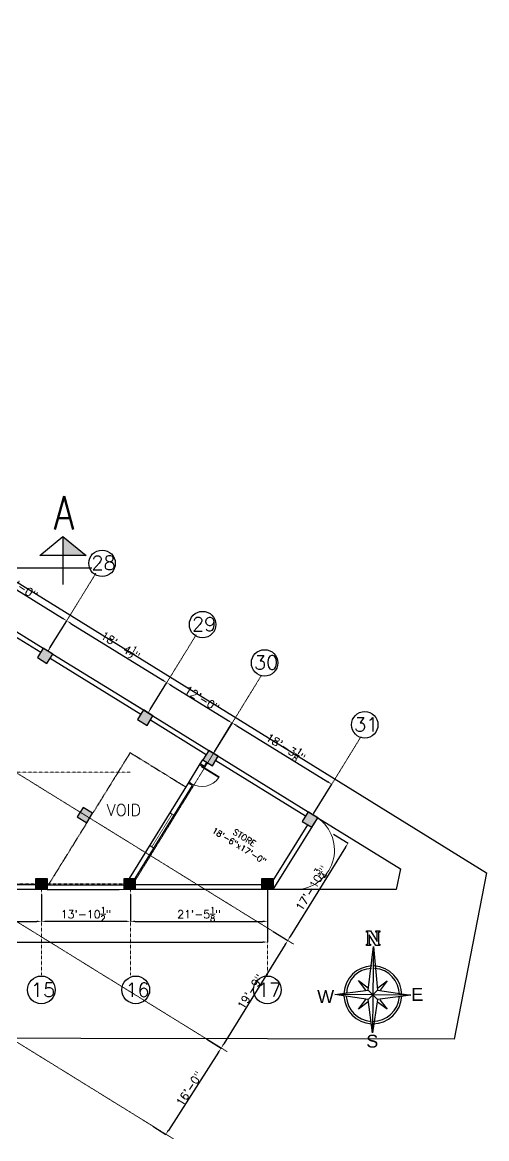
# Model space of a CAD drawing. Header units: inches. Extents: x -110725 to 51121, y 8404 to 44825.
# Drawn here: x -54802 to -53932, y 20097 to 22190 of the extents above; entities that cross this region are included whole.
import ezdxf
from ezdxf.enums import TextEntityAlignment as Align

# ---------------------------------------------------------------- set-up
doc = ezdxf.new("R2010")
doc.units = ezdxf.units.IN
doc.header["$LTSCALE"] = 0.1
doc.header["$MEASUREMENT"] = 0
doc.linetypes.add('CENTER', pattern=[2, 1.25, -0.25, 0.25, -0.25])
doc.linetypes.add('DASHED', pattern=[0.75, 0.5, -0.25])
doc.layers.get('0').update_dxf_attribs({"color": 1, "lineweight": 0})
doc.layers.get('Defpoints').update_dxf_attribs({"lineweight": 0})
for name, color, linetype in [('building', 6, 'Continuous'), ('Column Hatch', 7, 'Continuous'), ('COLUMNS', 200, 'Continuous'), ('GF', 1, 'Continuous'), ('GFT', 4, 'Continuous'), ('GFW', 5, 'Continuous'), ('PAIL', 10, 'Continuous'), ('WARD', 30, 'Continuous')]:
    doc.layers.add(name, color=color, linetype=linetype)
for name, color, linetype, lineweight in [('dim', 252, 'Continuous', 0), ('DOOR', 32, 'Continuous', 0), ('GRID', 8, 'CENTER', 0), ('terj block plan', 30, 'Continuous', 0), ('TEXT', 3, 'Continuous', 0)]:
    doc.layers.add(name, color=color, linetype=linetype, lineweight=lineweight)
doc.styles.add('ROMAND', font='romand.shx')
doc.styles.add('style1', font='simplex.shx', dxfattribs={"width": 0.8})
doc.styles.add('style4', font='arial.ttf')
doc.dimstyles.new('DIM', dxfattribs={"dimtxt": 15, "dimasz": 9, "dimexe": 0.25, "dimexo": 3, "dimgap": 0.125, "dimtad": 1, "dimdec": 3, "dimzin": 3, "dimdsep": 46, "dimlunit": 4, "dimtxsty": 'ROMAND', "dimcen": 0.125, "dimaunit": 1, "dimadec": 0, "dimazin": 0, "dimtfac": 0.75, "dimtdec": 3, "dimtix": 1, "dimtofl": 0, "dimtmove": 2, "dimatfit": 3, "dimfxl": 1, "dimtolj": 1, "dimtzin": 3, "dimarcsym": 1})

# ---------------------------------------------------------------- blocks, each defined once
blk = doc.blocks.new('*D2933')
at = {"layer": 'Defpoints', "color": 0, "transparency": 16777216}
for p in [(-54981.9, 20557.5), (-54765.9, 20557.5), (-54765.9, 20504)]:
    blk.add_point(p, dxfattribs=at)
at = {"layer": 'dim', "color": 0, "lineweight": -2, "transparency": 16777216}
for p, q in [((-54981.9, 20554.5), (-54981.9, 20503.7)), ((-54765.9, 20554.5), (-54765.9, 20503.7)), ((-54972.9, 20504), (-54774.9, 20504))]:
    blk.add_line(p, q, dxfattribs=at)
at = {"layer": 'dim', "color": 0, "transparency": 16777216}
for points in [[(-54972.9, 20505.5), (-54972.9, 20502.5), (-54981.9, 20504)], [(-54774.9, 20505.5), (-54774.9, 20502.5), (-54765.9, 20504)]]:
    blk.add_solid(points, dxfattribs=at)
at = {"layer": 'dim', "color": 0, "transparency": 16777216, "insert": (-54873.9, 20513), "char_height": 15, "attachment_point": 5, "style": 'ROMAND'}
blk.add_mtext('\\A1;18\'-0"', dxfattribs=at)
blk = doc.blocks.new('*D2934')
at = {"layer": 'Defpoints', "color": 0, "transparency": 16777216}
for p in [(-54765.9, 20557.5), (-54599.4, 20557.5), (-54765.9, 20504)]:
    blk.add_point(p, dxfattribs=at)
at = {"layer": 'dim', "color": 0, "lineweight": -2, "transparency": 16777216}
for p, q in [((-54765.9, 20554.5), (-54765.9, 20503.7)), ((-54599.4, 20554.5), (-54599.4, 20503.7)), ((-54608.4, 20504), (-54756.9, 20504))]:
    blk.add_line(p, q, dxfattribs=at)
at = {"layer": 'dim', "color": 0, "transparency": 16777216}
for points in [[(-54756.9, 20505.5), (-54756.9, 20502.5), (-54765.9, 20504)], [(-54608.4, 20505.5), (-54608.4, 20502.5), (-54599.4, 20504)]]:
    blk.add_solid(points, dxfattribs=at)
at = {"layer": 'dim', "color": 0, "transparency": 16777216, "insert": (-54682.6, 20517.2), "char_height": 15, "attachment_point": 5, "style": 'ROMAND'}
blk.add_mtext('\\A1;13\'-10{\\H0.75x;\\S1/2;}"', dxfattribs=at)
blk = doc.blocks.new('*D2943')
at = {"layer": 'Defpoints', "color": 0, "transparency": 16777216}
for p in [(-54935.6, 21127.3), (-54718.6, 21067.5), (-54751.6, 21014.2)]:
    blk.add_point(p, dxfattribs=at)
at = {"layer": 'dim', "color": 0, "lineweight": -2, "transparency": 16777216}
for p, q in [((-54934, 21129.9), (-54902.2, 21181.3)), ((-54894.6, 21176.3), (-54726.3, 21072.2)), ((-54750, 21016.7), (-54718.5, 21067.7))]:
    blk.add_line(p, q, dxfattribs=at)
at = {"layer": 'dim', "color": 0, "transparency": 16777216}
for points in [[(-54893.9, 21177.6), (-54895.4, 21175.1), (-54902.3, 21181.1)], [(-54725.5, 21073.5), (-54727, 21070.9), (-54718.6, 21067.5)]]:
    blk.add_solid(points, dxfattribs=at)
at = {"layer": 'dim', "color": 0, "transparency": 16777216, "insert": (-54805.7, 21132), "char_height": 15, "attachment_point": 5, "rotation": 328.2649, "style": 'ROMAND'}
blk.add_mtext('\\A1;18\'-0"', dxfattribs=at)
blk = doc.blocks.new('*D2944')
at = {"layer": 'Defpoints', "color": 0, "transparency": 16777216}
for p in [(-54751.6, 21014.2), (-54531.1, 20951.5), (-54563.7, 20898.7)]:
    blk.add_point(p, dxfattribs=at)
at = {"layer": 'dim', "color": 0, "lineweight": -2, "transparency": 16777216}
for p, q in [((-54750, 21016.7), (-54718.5, 21067.7)), ((-54710.9, 21062.7), (-54538.7, 20956.2)), ((-54562.2, 20901.2), (-54530.9, 20951.7))]:
    blk.add_line(p, q, dxfattribs=at)
at = {"layer": 'dim', "color": 0, "transparency": 16777216}
for points in [[(-54710.2, 21064), (-54711.7, 21061.5), (-54718.6, 21067.5)], [(-54537.9, 20957.5), (-54539.5, 20954.9), (-54531.1, 20951.5)]]:
    blk.add_solid(points, dxfattribs=at)
at = {"layer": 'dim', "color": 0, "transparency": 16777216, "insert": (-54617.9, 21020.7), "char_height": 15, "attachment_point": 5, "rotation": 328.2649, "style": 'ROMAND'}
blk.add_mtext('\\A1;18\'-4{\\H0.75x;\\S1/2;}"', dxfattribs=at)
blk = doc.blocks.new('*D2945')
at = {"layer": 'Defpoints', "color": 0, "transparency": 16777216}
for p in [(-54563.7, 20898.7), (-54408.6, 20875.7), (-54443.5, 20819.3)]:
    blk.add_point(p, dxfattribs=at)
at = {"layer": 'dim', "color": 0, "lineweight": -2, "transparency": 16777216}
for p, q in [((-54562.2, 20901.2), (-54530.9, 20951.7)), ((-54523.4, 20946.8), (-54416.2, 20880.5)), ((-54441.9, 20821.9), (-54408.5, 20876))]:
    blk.add_line(p, q, dxfattribs=at)
at = {"layer": 'dim', "color": 0, "transparency": 16777216}
for points in [[(-54522.6, 20948), (-54524.2, 20945.5), (-54531.1, 20951.5)], [(-54415.5, 20881.7), (-54417, 20879.2), (-54408.6, 20875.7)]]:
    blk.add_solid(points, dxfattribs=at)
at = {"layer": 'dim', "color": 0, "transparency": 16777216, "insert": (-54465.1, 20921.3), "char_height": 15, "attachment_point": 5, "rotation": 328.2649, "style": 'ROMAND'}
blk.add_mtext('\\A1;12\'-0"', dxfattribs=at)
blk = doc.blocks.new('*D2946')
at = {"layer": 'Defpoints', "color": 0, "transparency": 16777216}
for p in [(-54342.2, 20565.4), (-57887.9, 20490), (-54342.2, 20465.2)]:
    blk.add_point(p, dxfattribs=at)
at = {"layer": 'dim', "color": 0, "lineweight": -2, "transparency": 16777216}
for p, q in [((-54342.2, 20562.4), (-54342.2, 20465)), ((-57887.9, 20487), (-57887.9, 20465)), ((-57878.9, 20465.2), (-54351.2, 20465.2))]:
    blk.add_line(p, q, dxfattribs=at)
at = {"layer": 'dim', "color": 0, "transparency": 16777216}
for points in [[(-57878.9, 20466.7), (-57878.9, 20463.7), (-57887.9, 20465.2)], [(-54351.2, 20466.7), (-54351.2, 20463.7), (-54342.2, 20465.2)]]:
    blk.add_solid(points, dxfattribs=at)
at = {"layer": 'dim', "color": 0, "transparency": 16777216, "insert": (-56115.1, 20478.5), "char_height": 15, "attachment_point": 5, "style": 'ROMAND'}
blk.add_mtext('\\A1;295\'-5{\\H0.75x;\\S5/8;}"', dxfattribs=at)
blk = doc.blocks.new('*D2950')
at = {"layer": 'Defpoints', "color": 0, "transparency": 16777216}
for p in [(-54221.5, 20669.3), (-54334.4, 20486.6), (-54304.5, 20468.1)]:
    blk.add_point(p, dxfattribs=at)
at = {"layer": 'dim', "color": 0, "lineweight": -2, "transparency": 16777216}
for p, q in [((-54218.9, 20667.7), (-54191.3, 20650.6)), ((-54196.3, 20643.1), (-54299.7, 20475.8)), ((-54331.9, 20485.1), (-54304.3, 20468))]:
    blk.add_line(p, q, dxfattribs=at)
at = {"layer": 'dim', "color": 0, "transparency": 16777216}
for points in [[(-54197.5, 20643.9), (-54195, 20642.3), (-54191.5, 20650.7)], [(-54301, 20476.6), (-54298.5, 20475), (-54304.5, 20468.1)]]:
    blk.add_solid(points, dxfattribs=at)
at = {"layer": 'dim', "color": 0, "transparency": 16777216, "insert": (-54259.3, 20566.4), "char_height": 15, "attachment_point": 5, "rotation": 58.2649, "style": 'ROMAND'}
blk.add_mtext('\\A1;17\'-10{\\H0.75x;\\S3/4;}"', dxfattribs=at)
blk = doc.blocks.new('*D2951')
at = {"layer": 'Defpoints', "color": 0, "transparency": 16777216}
for p in [(-54334.4, 20486.6), (-54459.1, 20285.1), (-54429.1, 20266.5)]:
    blk.add_point(p, dxfattribs=at)
at = {"layer": 'dim', "color": 0, "lineweight": -2, "transparency": 16777216}
for p, q in [((-54331.9, 20485.1), (-54304.3, 20468)), ((-54309.2, 20460.5), (-54424.4, 20274.2)), ((-54456.5, 20283.5), (-54428.9, 20266.4))]:
    blk.add_line(p, q, dxfattribs=at)
at = {"layer": 'dim', "color": 0, "transparency": 16777216}
for points in [[(-54310.5, 20461.3), (-54307.9, 20459.7), (-54304.5, 20468.1)], [(-54425.7, 20275), (-54423.1, 20273.4), (-54429.1, 20266.5)]]:
    blk.add_solid(points, dxfattribs=at)
at = {"layer": 'dim', "color": 0, "transparency": 16777216, "insert": (-54374.5, 20372.1), "char_height": 15, "attachment_point": 5, "rotation": 58.2649, "style": 'ROMAND'}
blk.add_mtext('\\A1;19\'-9"', dxfattribs=at)
blk = doc.blocks.new('*D2952')
at = {"layer": 'Defpoints', "color": 0, "transparency": 16777216}
for p in [(-54456.5, 20283.5), (-54560.1, 20121.8), (-54533.1, 20104.5)]:
    blk.add_point(p, dxfattribs=at)
at = {"layer": 'dim', "color": 0, "lineweight": -2, "transparency": 16777216}
for p, q in [((-54454, 20281.9), (-54429.3, 20266.1)), ((-54434.4, 20258.6), (-54528.2, 20112.1)), ((-54557.5, 20120.2), (-54532.8, 20104.4))]:
    blk.add_line(p, q, dxfattribs=at)
at = {"layer": 'dim', "color": 0, "transparency": 16777216}
for points in [[(-54435.6, 20259.4), (-54433.1, 20257.8), (-54429.5, 20266.2)], [(-54529.5, 20112.9), (-54526.9, 20111.3), (-54533.1, 20104.5)]]:
    blk.add_solid(points, dxfattribs=at)
at = {"layer": 'dim', "color": 0, "transparency": 16777216, "insert": (-54488.9, 20190.2), "char_height": 15, "attachment_point": 5, "rotation": 57.3698, "style": 'ROMAND'}
blk.add_mtext('\\A1;16\'-0"', dxfattribs=at)
blk = doc.blocks.new('*D2953')
at = {"layer": 'Defpoints', "color": 0, "transparency": 16777216}
for p in [(-54443.5, 20819.3), (-54222, 20761.1), (-54257, 20704.3)]:
    blk.add_point(p, dxfattribs=at)
at = {"layer": 'dim', "color": 0, "lineweight": -2, "transparency": 16777216}
for p, q in [((-54441.9, 20821.9), (-54408.3, 20876.3)), ((-54400.8, 20871.4), (-54229.6, 20765.8)), ((-54255.4, 20706.8), (-54221.8, 20761.3))]:
    blk.add_line(p, q, dxfattribs=at)
at = {"layer": 'dim', "color": 0, "transparency": 16777216}
for points in [[(-54400, 20872.7), (-54401.6, 20870.1), (-54408.4, 20876.1)], [(-54228.8, 20767.1), (-54230.4, 20764.5), (-54222, 20761.1)]]:
    blk.add_solid(points, dxfattribs=at)
at = {"layer": 'dim', "color": 0, "transparency": 16777216, "insert": (-54308.2, 20829.9), "char_height": 15, "attachment_point": 5, "rotation": 328.3264, "style": 'ROMAND'}
blk.add_mtext('\\A1;18\'-3{\\H0.75x;\\S1/8;}"', dxfattribs=at)
blk = doc.blocks.new('*D2954')
at = {"layer": 'Defpoints', "color": 0, "transparency": 16777216}
for p in [(-54599.4, 20557.5), (-54342.2, 20563.5), (-54342.2, 20504)]:
    blk.add_point(p, dxfattribs=at)
at = {"layer": 'dim', "color": 0, "lineweight": -2, "transparency": 16777216}
for p, q in [((-54599.4, 20554.5), (-54599.4, 20503.7)), ((-54342.2, 20560.5), (-54342.2, 20503.7)), ((-54590.4, 20504), (-54351.2, 20504))]:
    blk.add_line(p, q, dxfattribs=at)
at = {"layer": 'dim', "color": 0, "transparency": 16777216}
for points in [[(-54590.4, 20505.5), (-54590.4, 20502.5), (-54599.4, 20504)], [(-54351.2, 20505.5), (-54351.2, 20502.5), (-54342.2, 20504)]]:
    blk.add_solid(points, dxfattribs=at)
at = {"layer": 'dim', "color": 0, "transparency": 16777216, "insert": (-54470.8, 20517.2), "char_height": 15, "attachment_point": 5, "style": 'ROMAND'}
blk.add_mtext('\\A1;21\'-5{\\H0.75x;\\S1/8;}"', dxfattribs=at)
blk = doc.blocks.new('G')
at = {"layer": 'WARD'}
for p, q in [((181.37, -72.422), (181.425, -71.794)), ((181.425, -71.794), (181.548, -72.412)), ((181.464, -72.506), (181.425, -71.794)), ((181.182, -72.253), (181.367, -72.377)), ((181.325, -72.424), (181.182, -72.253)), ((181.548, -72.412), (181.464, -72.506)), ((181.545, -72.367), (181.716, -72.224)), ((181.548, -72.412), (182.367, -72.461)), ((181.716, -72.224), (181.592, -72.41)), ((180.752, -72.545), (181.37, -72.422)), ((181.464, -72.506), (180.752, -72.545)), ((181.38, -72.6), (180.752, -72.545)), ((181.211, -72.787), (181.335, -72.602)), ((181.37, -72.422), (181.464, -72.506)), ((181.464, -72.506), (181.38, -72.6)), ((181.503, -73.218), (181.38, -72.6)), ((182.367, -72.461), (181.464, -72.506)), ((181.503, -73.218), (181.464, -72.506)), ((181.464, -72.506), (181.558, -72.59)), ((181.558, -72.59), (181.503, -73.218)), ((182.367, -72.461), (181.558, -72.59)), ((181.602, -72.588), (181.745, -72.758)), ((181.382, -72.644), (181.211, -72.787)), ((181.745, -72.758), (181.56, -72.635))]:
    blk.add_line(p, q, dxfattribs=at)
for radius, start, end in [(0.542, 95.7114, 180.5331), (0.542, 5.7114, 90.5331), (0.498, 96.6687, 179.5758), (0.498, 6.6687, 89.5758), (0.542, 183.1223, 270.5331), (0.498, 183.1223, 269.5758), (0.498, 273.1223, 359.5758), (0.542, 273.1223, 0.5331)]:
    blk.add_arc((181.464, -72.506), radius, start, end, dxfattribs=at)
blk = doc.blocks.new('D2')
for p, q in [((-3, 34.9), (-1.5, 34.9)), ((-3, 1.9), (-3, 34.9)), ((-1.5, 34.9), (-1.5, 1.9)), ((-34.5, 1.9), (-36, 1.9)), ((-36, 1.9), (-36, -1.9)), ((-34.5, 0.4), (-34.5, 1.9)), ((-33.8, 0.4), (-34.5, 0.4)), ((-33.8, -1.9), (-33.8, 0.4)), ((-1.5, 1.9), (-3, 1.9)), ((-2.2, 0.4), (-2.2, -1.9)), ((-1.5, 0.4), (-2.2, 0.4)), ((0, 1.9), (-1.5, 1.9)), ((-1.5, 1.9), (-1.5, 0.4)), ((0, -1.9), (0, 1.9)), ((-36, -1.9), (-33.8, -1.9)), ((-2.2, -1.9), (0, -1.9))]:
    blk.add_line(p, q)
blk.add_arc((-1.5, 1.9), 33, 92.6053, 180)

msp = doc.modelspace()

# ---------------------------------------------------------------- hatches: boundary and pattern name
at = {"layer": 'Column Hatch'}
for points in [[(-54744.72949, 21005.23419), (-54762.58982, 21016.28006), (-54773.59055, 20998.39189), (-54755.73021, 20987.34602)], [(-54575.0563, 20900.29844), (-54586.05702, 20882.41026), (-54568.19668, 20871.36439), (-54557.19596, 20889.25257)], [(-54434.69806, 20813.55342), (-54452.5584, 20824.59929), (-54463.55912, 20806.71111), (-54445.69878, 20795.66524)], [(-54670.14712, 20706.61851), (-54688.00745, 20717.66438), (-54699.00818, 20699.7762), (-54681.14784, 20688.73033)], [(-54248.35095, 20698.27837), (-54266.21128, 20709.32424), (-54277.21199, 20691.43605), (-54259.4023, 20680.4215)], [(-54755.36658, 20584.53135), (-54776.36658, 20584.53135), (-54776.36658, 20563.53135), (-54755.36658, 20563.53135)], [(-54590.28117, 20584.53135), (-54611.28117, 20584.53135), (-54611.28117, 20563.53135), (-54590.28117, 20563.53135)], [(-54352.7441, 20584.53135), (-54331.7441, 20584.53135), (-54331.7441, 20563.53135), (-54352.7441, 20563.53135)]]:
    msp.add_hatch(color=256, dxfattribs=at).paths.add_polyline_path(points)
at = {"layer": 'GF'}
msp.add_hatch(color=256, dxfattribs=at).paths.add_polyline_path([(-54725.78735, 21189.83109), (-54725.78735, 21225.32739), (-54682.29502, 21189.83109)])

# ---------------------------------------------------------------- linework, layer by layer
at = {"layer": 'building', "linetype": 'Continuous', "elevation": 1.07221}
msp.add_lwpolyline([(-67290.79351, 20306.54046), (-67349.00061, 20691.55207), (-67353.35831, 20787.09078), (-63899.11011, 26306.46684), (-63590.83053, 26390.86365), (-57533.64826, 22826.982), (-53931.72373, 20595.17907), (-53992.32589, 20283.36427), (-67290.79351, 20306.54046)], dxfattribs=at)
at = {"layer": 'COLUMNS', "elevation": 1.07221}
for points in [[(-54773.59055, 20998.39189), (-54755.73021, 20987.34602), (-54744.72949, 21005.23419), (-54762.58982, 21016.28006)], [(-54586.05702, 20882.41026), (-54568.19668, 20871.36439), (-54557.19596, 20889.25257), (-54575.0563, 20900.29844)], [(-54463.55912, 20806.71111), (-54445.69878, 20795.66524), (-54434.69806, 20813.55342), (-54452.5584, 20824.59929)], [(-54699.00818, 20699.7762), (-54681.14784, 20688.73033), (-54670.14712, 20706.61851), (-54688.00745, 20717.66438)], [(-54277.21199, 20691.43605), (-54259.35165, 20680.39018), (-54248.35093, 20698.27836), (-54266.21127, 20709.32422)], [(-54776.36658, 20584.53135), (-54755.36658, 20584.53135), (-54755.36658, 20563.53135), (-54776.36658, 20563.53135)], [(-54611.28117, 20584.53135), (-54590.28117, 20584.53135), (-54590.28117, 20563.53135), (-54611.28117, 20563.53135)], [(-54352.7441, 20584.53135), (-54331.7441, 20584.53135), (-54331.7441, 20563.53135), (-54352.7441, 20563.53135)]]:
    msp.add_lwpolyline(points, close=True, dxfattribs=at)
at = {"layer": 'GF'}
for p, q in [((-54725.78735, 21225.32739, 1.07221), (-54725.78735, 21135.33674, 1.07221)), ((-54671.42194, 21165.88411, 1.07221), (-55206.70785, 21165.88411, 1.07221)), ((-54933.16973, 21111.19444, 1.07221), (-54767.32375, 21008.62566, 1.07221)), ((-54928.4358, 21118.84885, 1.07221), (-54762.58982, 21016.28006, 1.07221)), ((-54749.46342, 20997.57979, 1.07221), (-54579.79023, 20892.64404, 1.07221)), ((-54744.72949, 21005.23419, 1.07221), (-54575.0563, 20900.29844, 1.07221)), ((-54557.19596, 20889.25257, 1.07221), (-54452.58166, 20824.56146, 1.07221)), ((-54561.92944, 20881.59789, 1.07221), (-54457.29626, 20816.89509, 1.07221)), ((-54468.29271, 20799.05711, 1.07221), (-54463.57493, 20806.68541, 1.07221)), ((-54450.03074, 20822.98258, 1.07221), (-54266.21524, 20709.31776, 1.07221)), ((-54439.43528, 20805.85027, 1.07221), (-54270.93032, 20701.65061, 1.07221)), ((-54460.62113, 20794.31256, 1.07221), (-54468.29271, 20799.05711, 1.07221)), ((-54460.59556, 20794.29675, 1.07221), (-54455.87541, 20801.92358, 1.07221)), ((-54600.96754, 20584.53135, 1.07221), (-54490.38412, 20763.3364, 1.07221)), ((-54482.69205, 20758.57917, 1.07221), (-54490.38437, 20763.33655, 1.07221)), ((-54590.40798, 20584.53135, 1.07221), (-54482.69205, 20758.57917, 1.07221)), ((-54331.7441, 20563.53135, 1.07221), (-54248.35093, 20698.27836, 1.07221)), ((-54331.7441, 20580.6333, 1.07221), (-54267.05671, 20685.15543, 1.07221)), ((-54776.36658, 20572.53135, 1.07221), (-54971.36658, 20572.53135, 1.07221)), ((-54776.36658, 20563.53135, 1.07221), (-54971.36658, 20563.53135, 1.07221)), ((-54755.36658, 20572.53135, 1.07221), (-54611.28117, 20572.53135, 1.07221)), ((-54755.36658, 20563.53135, 1.07221), (-54620.38879, 20563.53135, 1.07221)), ((-54352.7441, 20563.53135, 1.07221), (-54599.38879, 20563.53135, 1.07221)), ((-54352.7441, 20572.53135, 1.07221), (-54590.28117, 20572.53135, 1.07221))]:
    msp.add_line(p, q, dxfattribs=at)
at = {"layer": 'GF', "elevation": 1.07221}
msp.add_lwpolyline([(-54725.78735, 21225.32739), (-54682.29502, 21189.83109), (-54769.27969, 21189.83109)], close=True, dxfattribs=at)
at = {"layer": 'GFT'}
for centre, radius in [((-54652.49205, 21175.26993, 22.91185), 24.8276), ((-54464.011, 21060.32261, 22.91185), 24.8276), ((-54347.84292, 20988.53943, 1.07221), 24.8276), ((-54160.26355, 20872.51377, 22.91185), 24.8276), ((-54766.24539, 20375.50613, 1.07221), 25.98162), ((-54589.2676, 20375.50613, 1.07221), 25.98162), ((-54342.6229, 20375.50613, 1.07221), 25.98162)]:
    msp.add_circle(centre, radius, dxfattribs=at)
at = {"layer": 'GFW', "color": 2, "linetype": 'DASHED'}
for p, q in [((-54599.73204, 20820.37354, 1.07221), (-54670.10201, 20706.59061, 1.07221)), ((-54599.73204, 20820.37354, 1.07221), (-54495.1218, 20755.67649, 1.07221)), ((-54681.14784, 20688.73033, 1.07221), (-54752.08435, 20574.03135, 1.07221))]:
    msp.add_line(p, q, dxfattribs=at)
at = {"layer": 'GFW'}
msp.add_line((-54490.38842, 20763.33906, 1.07221), (-54468.29676, 20799.05962, 1.07221), dxfattribs=at)
at = {"layer": 'GFW', "linetype": 'DASHED'}
for p, q in [((-54517.41705, 20702.49182, 1.07221), (-54525.08213, 20707.23234, 1.07221)), ((-54555.28848, 20641.25657, 1.07221), (-54562.95355, 20645.9971, 1.07221))]:
    msp.add_line(p, q, dxfattribs=at)
at = {"layer": 'GFW', "linetype": 'DASHED', "const_width": 1.25, "elevation": 1.07221}
msp.add_lwpolyline([(-54521.24959, 20704.86208), (-54559.12102, 20643.62684)], dxfattribs=at)
at = {"layer": 'GRID'}
for p, q in [((-57875.19907, 22676.46292, 1.07221), (-54293.59799, 20461.39283, 1.07221)), ((-57999.85919, 22474.89692, 1.07221), (-54418.25811, 20259.82683, 1.07221)), ((-58100.84967, 22311.60294, 1.07221), (-54519.24859, 20096.53285, 1.07221)), ((-54663.93914, 21156.65086, 1.07221), (-54753.65965, 21010.75713, 1.07221)), ((-54476.11387, 21041.14364, 1.07221), (-54566.12613, 20894.77551, 1.07221)), ((-54353.45247, 20965.71035, 1.07221), (-54600.78117, 20563.53135, 1.07221)), ((-54167.10213, 20850.44051, 1.07221), (-54257.2811, 20703.80129, 1.07221)), ((-57176.86658, 20783.7792, 1.07221), (-54599.51379, 20783.7792, 1.07221)), ((-54765.86658, 20581.53135, 1.07221), (-54765.86658, 20403.03634, 1.07221)), ((-54599.38879, 20581.53135, 1.07221), (-54599.38879, 20403.03634, 1.07221)), ((-54342.2441, 20581.53135, 1.07221), (-54342.2441, 20403.03634, 1.07221)), ((-58325.74297, 20574.03135, 1.07221), (-54599.38879, 20574.03135, 1.07221))]:
    msp.add_line(p, q, dxfattribs=at)
at = {"layer": 'PAIL'}
for p, q in [((-54248.35093, 20698.27836, 1.07221), (-54093.47558, 20602.49726, 1.07221)), ((-54093.47558, 20602.49726, 1.07221), (-54101.0144, 20563.53135, 1.07221)), ((-54101.0144, 20563.53135, 1.07221), (-54331.7441, 20563.53135, 1.07221))]:
    msp.add_line(p, q, dxfattribs=at)
at = {"layer": 'terj block plan', "linetype": 'Continuous', "elevation": 1.07221}
msp.add_lwpolyline([(-57901.36658, 20563.53135), (-54331.7441, 20563.53135), (-54290.97679, 20563.53135, 0.7328203079), (-54248.47689, 20698.07354), (-56853.5188, 22309.44548), (-57011.80133, 22052.13108), (-57172.36658, 22151.43396), (-57172.36658, 22313.7792), (-57211.36658, 22313.7792), (-57211.36658, 22318.2792), (-57810.61658, 22318.2792), (-57810.61658, 22313.7792), (-57901.36658, 22313.7792), (-57901.36658, 22156.2792), (-57982.35993, 22156.2792, 0.9999617823), (-57982.36658, 21982.2792), (-57982.36658, 21725.7792), (-58036.36658, 21725.7792), (-58036.36658, 21368.7792), (-57982.36658, 21368.7792), (-57982.37323, 21112.2792, 0.999923566), (-57982.35993, 20938.2792), (-57901.36658, 20938.2792), (-57901.36658, 20755.2792)], format="xyb", close=True, dxfattribs=at)
at = {"layer": 'WARD', "elevation": 1.07221}
msp.add_lwpolyline([(-54136.7617, 20483.53305), (-54139.26793, 20483.53305), (-54139.26793, 20486.03928), (-54131.74923, 20486.03928), (-54131.74923, 20483.53305), (-54134.25546, 20483.53305), (-54134.25546, 20460.97694), (-54131.74923, 20460.97694), (-54131.74923, 20458.47071), (-54139.26793, 20458.47071), (-54151.7991, 20478.52058), (-54151.7991, 20460.97694), (-54149.29286, 20460.97694), (-54149.29286, 20458.47071), (-54156.81156, 20458.47071), (-54156.81156, 20460.97694), (-54154.30533, 20460.97694), (-54154.30533, 20483.53305), (-54156.81156, 20483.53305), (-54156.81156, 20486.03928), (-54149.29286, 20486.03928), (-54136.7617, 20465.98941), (-54136.7617, 20483.53305)], dxfattribs=at)

# ---------------------------------------------------------------- block references
at = {"layer": 'dim', "linetype": 'Continuous', "xscale": 99.9999999998982, "yscale": 99.9999999998982, "zscale": 99.9999999998982, "rotation": 86.55801544387253}
msp.add_blockref('G', (-62471.96922, 2687.81308, 1.07221), dxfattribs=at)
at = {"layer": 'DOOR', "extrusion": (0, 0, -1), "xscale": 1.16666666666671, "yscale": 1.16666666666671, "zscale": -1.166666666667064, "rotation": 121.7350533251432}
msp.add_blockref('D2', (54466.43631, 20797.90901, -1.07221), dxfattribs=at)

# ---------------------------------------------------------------- texts
at = {"layer": 'GFT', "style": 'style4'}
for s, p in [('W', (-54249.24254, 20351.01405, 1.07221)), ('E', (-54072.86343, 20354.91102, 1.07221)), ('S', (-54157.19552, 20267.35344, 1.07221))]:
    msp.add_text(s, height=24, dxfattribs=at).set_placement(p)
at = {"layer": 'GFT'}
for s, width, insert, char_height, attachment_point, style in [('A', 211.56, (-54704.29154, 21301.29638, 1.07221), 62.5, 3, 'style1'), ('{\\Fsimplex|c0;28}', 49.9852977, (-54672.26354, 21189.17195, 22.91185), 26.4, 1, 'ROMAND'), ('{\\Fsimplex|c0;29}', 49.9852977, (-54483.78249, 21074.22464, 22.91185), 26.4, 1, 'ROMAND'), ('{\\Fsimplex|c0;30}', 49.9852977, (-54367.61441, 21002.44146, 1.07221), 26.4, 1, 'ROMAND'), ('{\\Fsimplex|c0;31}', 49.9852977, (-54180.03504, 20886.41579, 22.91185), 26.4, 1, 'ROMAND'), ('{\\Fsimplex|c0;15}', 45.4062311, (-54785.63519, 20388.84399, 1.07221), 26.4, 1, 'ROMAND'), ('{\\Fsimplex|c0;16}', 45.4062311, (-54608.65739, 20388.84399, 1.07221), 26.4, 1, 'ROMAND'), ('{\\Fsimplex|c0;17}', 45.4062311, (-54362.0127, 20388.84399, 1.07221), 26.4, 1, 'ROMAND')]:
    msp.add_mtext_dynamic_manual_height_columns(s, width=width, gutter_width=101.66862, heights=[0], dxfattribs=dict(at, insert=insert, char_height=char_height, attachment_point=attachment_point, style=style))
at = {"layer": 'TEXT', "style": 'ROMAND'}
msp.add_text('VOID', height=21.755754, dxfattribs=at).set_placement((-54643.61356, 20701.75355, 1.07221))
for s, p in [('18\'-6"x17\'-0"', (-54395.55197, 20645.65018, 1.07221)), ('STORE', (-54385.52547, 20660.81602, 1.07221))]:
    msp.add_text(s, height=11.2, rotation=328.27, dxfattribs=at).set_placement(p, align=Align.MIDDLE)

# ---------------------------------------------------------------- dimensions: what is measured, and where the dimension line sits
at = {"layer": 'dim'}
for base, p1, p2, angle, picture, middle in [((-54718.59761, 21067.46901, 1.07221), (-54935.55597, 21127.31499, 1.07221), (-54751.56387, 21014.16506, 1.07221), 148.26494667, '*D2943', (-54805.68808, 21131.97594, 1.07221)), ((-54531.06528, 20951.48813, 1.07221), (-54751.56387, 21014.16506, 1.07221), (-54563.7386, 20898.65784, 1.07221), 148.26494667, '*D2944', (-54617.86205, 21020.74756, 1.07221)), ((-54408.5854, 20875.73946, 1.07221), (-54563.7386, 20898.65784, 1.07221), (-54443.46473, 20819.34222, 1.07221), 148.26494667, '*D2945', (-54465.06323, 20921.31376, 1.07221)), ((-54765.86658, 20503.96423, 1.07221), (-54599.38879, 20557.53135, 1.07221), (-54765.86658, 20557.53135, 1.07221), 180, '*D2934', (-54682.62768, 20517.21423, 1.07221))]:
    dim = msp.add_linear_dim(base=base, p1=p1, p2=p2, angle=angle, dimstyle='DIM', dxfattribs=at)
    dim.commit()
    dim.dimension.update_dxf_attribs({"geometry": picture, "text_midpoint": middle})
for p1, p2, distance, picture, middle in [((-54443.46473, 20819.34222, 1.07221), (-54256.98228, 20704.28719, 1.07221), 66.70527, '*D2953', (-54308.24068, 20829.86092, 1.07221)), ((-54221.47008, 20669.27436, 1.07221), (-54334.42149, 20486.64045, 1.07221), 35.21873, '*D2950', (-54259.2616, 20566.40203, 1.07221)), ((-54334.42149, 20486.64045, 1.07221), (-54459.08161, 20285.07445, 1.07221), 35.21873, '*D2951', (-54374.49835, 20372.09478, 1.07221)), ((-54456.53014, 20283.49647, 1.07221), (-54560.07209, 20121.78047, 1.07221), 32.07419, '*D2952', (-54488.91388, 20190.2254, 1.07221))]:
    dim = msp.add_aligned_dim(p1=p1, p2=p2, distance=distance, dimstyle='DIM', dxfattribs=at)
    dim.commit()
    dim.dimension.update_dxf_attribs({"geometry": picture, "text_midpoint": middle})
for base, p1, p2, picture, middle in [((-54342.2441, 20465.20991, 1.07221), (-57887.86658, 20489.96423, 1.07221), (-54342.2441, 20565.40259, 1.07221), '*D2946', (-56115.05534, 20478.45991, 1.07221)), ((-54765.86658, 20503.96423, 1.07221), (-54981.86658, 20557.53135, 1.07221), (-54765.86658, 20557.53135, 1.07221), '*D2933', (-54873.86658, 20513.0178, 1.07221)), ((-54342.2441, 20503.96423, 1.07221), (-54599.38879, 20557.53135, 1.07221), (-54342.2441, 20563.53135, 1.07221), '*D2954', (-54470.81644, 20517.21423, 1.07221))]:
    dim = msp.add_linear_dim(base=base, p1=p1, p2=p2, dimstyle='DIM', dxfattribs=at)
    dim.commit()
    dim.dimension.update_dxf_attribs({"geometry": picture, "text_midpoint": middle})

doc.saveas('drawing.dxf')
